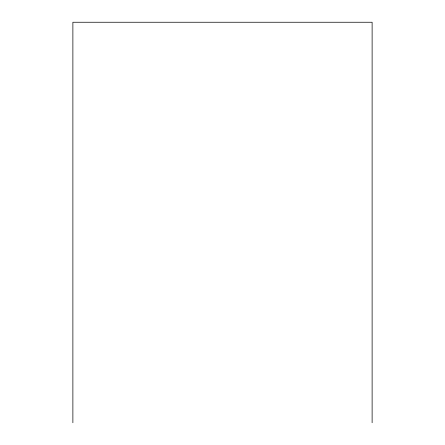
<?xml version="1.0" encoding="UTF-8"?>
<svg xmlns="http://www.w3.org/2000/svg" width="445" height="445" viewBox="0 0 445 445"><rect width="100%" height="100%" fill="white"/><g stroke="black" fill="none" stroke-linecap="round" stroke-linejoin="round"><path stroke-width="0.67" d="M372.12 422.75L372.12 22.25L72.88 22.25L72.88 422.75"/></g></svg>
